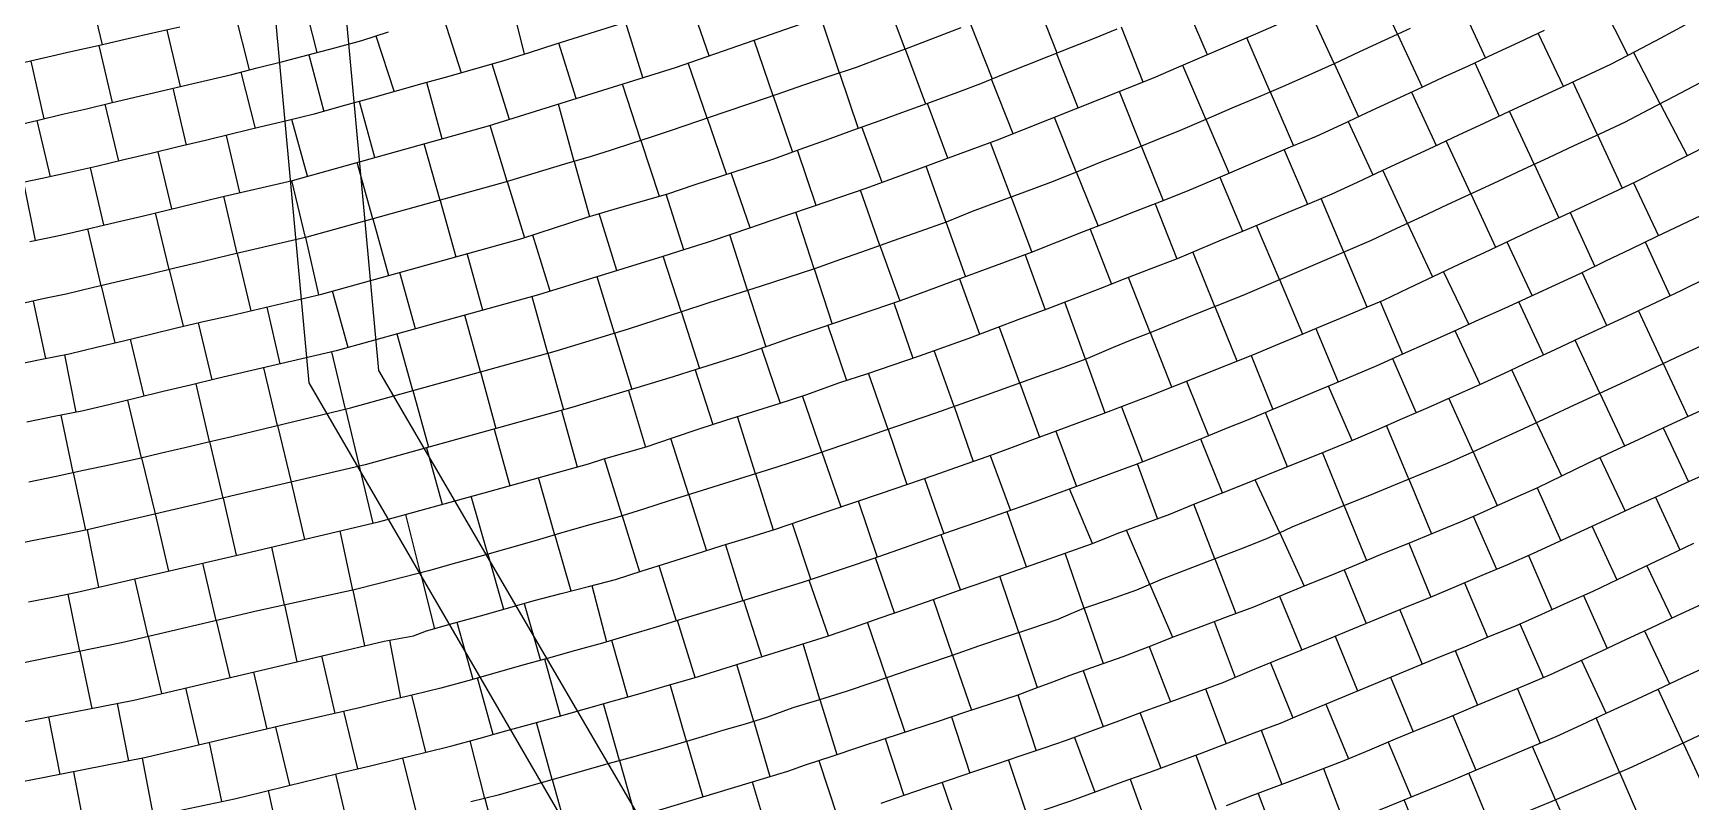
# Model space of a CAD drawing. Extents: x 720124 to 720679, y 1579628 to 1580856.
# Drawn here: x 720268.1 to 720386.7, y 1580213 to 1580268 of the extents above; entities that cross this region are included whole.
import ezdxf

# ---------------------------------------------------------------- set-up
doc = ezdxf.new("R2010")
doc.units = 0
doc.layers.add('10016_0502_PANTES', color=7, linetype='Continuous')
doc.layers.add('AGROCAD PLL', color=7, linetype='Continuous')
doc.layers.add('GT01-0010016-0502', color=30, linetype='Continuous', lineweight=25)

msp = doc.modelspace()

# ---------------------------------------------------------------- linework, layer by layer
at = {"layer": '10016_0502_PANTES'}
for points in [[(720268.44, 1580455.26), (720274.05, 1580394), (720275.29, 1580380.36), (720276.02, 1580372.47), (720280.26, 1580326.08), (720285.82, 1580265.3), (720287.87, 1580242.98), (720294.41, 1580231.71), (720294.41, 1580231.71), (720320.14, 1580187.39), (720334.76, 1580162.21), (720355.71, 1580126.11), (720361.4, 1580116.3), (720363.63, 1580112.29), (720365.64, 1580108.5), (720372.71, 1580094.88), (720384.84, 1580071.56)], [(720336.73, 1580168.72), (720292.87, 1580243.87), (720286.41, 1580314.29), (720286.22, 1580316.34), (720281.63, 1580366.34), (720281.29, 1580370.04), (720281.25, 1580370.48), (720280.86, 1580374.78), (720280.54, 1580378.26), (720281.17, 1580378.31), (720285.71, 1580378.72), (720285.79, 1580378.73), (720285.88, 1580378.76), (720294.36, 1580381.44), (720298.45, 1580382.99), (720308.43, 1580386.75), (720320.45, 1580392.61), (720332.9, 1580399.06), (720347.85, 1580407.83), (720358.37, 1580414.88), (720368.88, 1580422.6), (720372.24, 1580425.06), (720386.12, 1580436.47)]]:
    msp.add_lwpolyline(points, dxfattribs=at)
at = {"layer": 'AGROCAD PLL', "color": 3, "true_color": 0x00ff00}
for points in [[(720272.1, 1580271.25), (720273.08, 1580267.16)], [(720272.1, 1580271.25), (720273.08, 1580267.16)], [(720287.41, 1580270.67), (720288.44, 1580266.61)], [(720330.52, 1580266.85), (720329.04, 1580270.8)], [(720330.52, 1580266.85), (720329.04, 1580270.8)], [(720365.74, 1580267.92), (720363.97, 1580271.73)], [(720302.27, 1580270.54), (720303.26, 1580266.48)], [(720316.51, 1580266.38), (720315.13, 1580270.34)], [(720339.84, 1580270.48), (720341.38, 1580266.58)], [(720352.15, 1580266.45), (720350.49, 1580270.3)], [(720361.21, 1580265.82), (720359.45, 1580269.64)], [(720370.28, 1580270.02), (720372.05, 1580266.21)], [(720370.28, 1580270.02), (720372.05, 1580266.21)], [(720380.31, 1580270.18), (720382.23, 1580266.41)], [(720282.56, 1580269.43), (720283.6, 1580265.36)], [(720311.76, 1580264.81), (720310.51, 1580268.79)], [(720325.82, 1580265.14), (720324.48, 1580269.14)], [(720325.82, 1580265.14), (720324.48, 1580269.14)], [(720335.19, 1580268.64), (720336.74, 1580264.73)], [(720347.55, 1580264.49), (720346, 1580268.41)], [(720272.84, 1580267.11), (720273.78, 1580263.03)], [(720277.71, 1580268.21), (720278.65, 1580264.17)], [(720292.66, 1580267.79), (720293.97, 1580263.8)], [(720321.09, 1580263.52), (720319.73, 1580267.5)], [(720321.09, 1580263.52), (720319.73, 1580267.5)], [(720356.63, 1580263.8), (720354.97, 1580267.66)], [(720365.74, 1580267.92), (720367.51, 1580264.12)], [(720365.74, 1580267.92), (720367.51, 1580264.12)], [(720375.82, 1580267.97), (720377.59, 1580264.19)], [(720267.96, 1580265.99), (720268.91, 1580261.87)], [(720287.85, 1580266.45), (720288.93, 1580262.39)], [(720330.52, 1580266.85), (720331.99, 1580262.93)], [(720342.9, 1580262.65), (720341.35, 1580266.57)], [(720384.53, 1580262.94), (720382.62, 1580266.62)], [(720384.53, 1580262.94), (720382.62, 1580266.62)], [(720283, 1580265.21), (720284.02, 1580261.18)], [(720316.36, 1580261.91), (720315.01, 1580265.86)], [(720316.36, 1580261.91), (720315.01, 1580265.86)], [(720325.82, 1580265.14), (720327.15, 1580261.18)], [(720352.03, 1580261.83), (720350.38, 1580265.68)], [(720361.21, 1580265.82), (720362.95, 1580262.01)], [(720361.21, 1580265.82), (720362.95, 1580262.01)], [(720371.29, 1580265.86), (720373.03, 1580262.06)], [(720278.14, 1580264.05), (720279.09, 1580259.99)], [(720297.41, 1580260.44), (720296.3, 1580264.46)], [(720338.25, 1580260.8), (720336.7, 1580264.71)], [(720347.41, 1580259.92), (720345.85, 1580263.82)], [(720356.63, 1580263.8), (720358.3, 1580259.92)], [(720356.63, 1580263.8), (720358.3, 1580259.92)], [(720366.75, 1580263.76), (720368.51, 1580259.95)], [(720380.06, 1580260.71), (720378.29, 1580264.51)], [(720380.06, 1580260.71), (720378.29, 1580264.51)], [(720273.27, 1580262.91), (720274.25, 1580258.83)], [(720292.59, 1580259.1), (720291.48, 1580263.11)], [(720333.57, 1580259.04), (720332.12, 1580262.97)], [(720375.52, 1580258.61), (720373.76, 1580262.4)], [(720375.52, 1580258.61), (720373.76, 1580262.4)], [(720375.52, 1580258.61), (720373.76, 1580262.4)], [(720375.52, 1580258.61), (720373.76, 1580262.4)], [(720384.53, 1580262.94), (720386.47, 1580259.23)], [(720287.77, 1580257.77), (720286.65, 1580261.81)], [(720302.06, 1580257.37), (720300.83, 1580261.39)], [(720302.06, 1580257.37), (720300.83, 1580261.39)], [(720316.36, 1580261.91), (720317.73, 1580257.89)], [(720328.88, 1580257.31), (720327.42, 1580261.28)], [(720342.77, 1580258.06), (720341.2, 1580261.97)], [(720352.03, 1580261.83), (720353.7, 1580257.96)], [(720352.03, 1580261.83), (720353.7, 1580257.96)], [(720362.21, 1580261.67), (720363.99, 1580257.85)], [(720282.92, 1580256.59), (720281.96, 1580260.68)], [(720297.25, 1580256.03), (720296.12, 1580260.08)], [(720297.25, 1580256.03), (720296.12, 1580260.08)], [(720311.62, 1580260.31), (720312.93, 1580256.33)], [(720338.1, 1580256.27), (720336.64, 1580260.17)], [(720370.99, 1580256.49), (720369.22, 1580260.28)], [(720370.99, 1580256.49), (720369.22, 1580260.28)], [(720380.06, 1580260.71), (720381.83, 1580256.91)], [(720278.05, 1580255.42), (720277.07, 1580259.5)], [(720324.16, 1580255.67), (720322.81, 1580259.61)], [(720347.41, 1580259.92), (720348.98, 1580256.01)], [(720347.41, 1580259.92), (720348.98, 1580256.01)], [(720357.64, 1580259.64), (720359.31, 1580255.76)], [(720273.19, 1580254.27), (720272.23, 1580258.35)], [(720292.43, 1580254.7), (720291.31, 1580258.75)], [(720292.43, 1580254.7), (720291.31, 1580258.75)], [(720319.43, 1580254.06), (720318.08, 1580258)], [(720333.43, 1580254.49), (720332.02, 1580258.47)], [(720342.77, 1580258.06), (720344.33, 1580254.18)], [(720342.77, 1580258.06), (720344.33, 1580254.18)], [(720353.04, 1580257.68), (720354.67, 1580253.83)], [(720366.46, 1580254.38), (720364.69, 1580258.18)], [(720366.46, 1580254.38), (720364.69, 1580258.18)], [(720366.46, 1580254.38), (720364.69, 1580258.18)], [(720366.46, 1580254.38), (720364.69, 1580258.18)], [(720375.52, 1580258.61), (720377.3, 1580254.79)], [(720268.31, 1580253.16), (720267.46, 1580257.31)], [(720287.61, 1580253.37), (720286.65, 1580257.46)], [(720287.61, 1580253.37), (720286.65, 1580257.46)], [(720302.06, 1580257.37), (720303.3, 1580253.36)], [(720314.68, 1580252.49), (720313.43, 1580256.47)], [(720328.72, 1580252.81), (720327.32, 1580256.75)], [(720370.99, 1580256.49), (720372.77, 1580252.69)], [(720382.63, 1580257.28), (720384.42, 1580253.49)], [(720282.74, 1580252.23), (720281.79, 1580256.32)], [(720282.74, 1580252.23), (720281.79, 1580256.32)], [(720297.25, 1580256.03), (720298.37, 1580251.99)], [(720338.1, 1580256.27), (720339.59, 1580252.31)], [(720338.1, 1580256.27), (720339.59, 1580252.31)], [(720348.41, 1580255.79), (720349.96, 1580251.86)], [(720361.91, 1580252.32), (720360.28, 1580256.16)], [(720361.91, 1580252.32), (720360.28, 1580256.16)], [(720277.87, 1580251.08), (720276.89, 1580255.14)], [(720277.87, 1580251.08), (720276.89, 1580255.14)], [(720292.43, 1580254.7), (720293.55, 1580250.65)], [(720324.01, 1580251.14), (720322.71, 1580255.18)], [(720333.43, 1580254.49), (720334.83, 1580250.56)], [(720333.43, 1580254.49), (720334.83, 1580250.56)], [(720357.31, 1580250.36), (720355.66, 1580254.24)], [(720357.31, 1580250.36), (720355.66, 1580254.24)], [(720366.46, 1580254.38), (720368.24, 1580250.55)], [(720378.1, 1580255.16), (720379.86, 1580251.29)], [(720273.01, 1580249.92), (720272.04, 1580254)], [(720273.01, 1580249.92), (720272.04, 1580254)], [(720287.61, 1580253.37), (720288.56, 1580249.28)], [(720305.13, 1580249.53), (720303.88, 1580253.55)], [(720319.25, 1580249.6), (720317.97, 1580253.56)], [(720343.76, 1580253.96), (720345.28, 1580250.04)], [(720385.26, 1580249.21), (720383.48, 1580253.03)], [(720282.74, 1580252.23), (720283.7, 1580248.12)], [(720300.32, 1580248.17), (720299.19, 1580252.22)], [(720314.49, 1580248.07), (720313.22, 1580252.03)], [(720328.72, 1580252.81), (720330.14, 1580248.84)], [(720328.72, 1580252.81), (720330.14, 1580248.84)], [(720339.1, 1580252.13), (720340.55, 1580248.21)], [(720352.69, 1580248.43), (720351.11, 1580252.35)], [(720352.69, 1580248.43), (720351.11, 1580252.35)], [(720361.91, 1580252.32), (720363.56, 1580248.41)], [(720277.87, 1580251.08), (720278.86, 1580247.02)], [(720295.5, 1580246.83), (720294.38, 1580250.88)], [(720309.73, 1580246.54), (720308.5, 1580250.57)], [(720324.01, 1580251.14), (720325.29, 1580247.18)], [(720324.01, 1580251.14), (720325.29, 1580247.18)], [(720348.05, 1580246.57), (720346.5, 1580250.52)], [(720348.05, 1580246.57), (720346.5, 1580250.52)], [(720369.04, 1580250.93), (720370.84, 1580247.14)], [(720380.73, 1580247.09), (720378.97, 1580250.86)], [(720273.01, 1580249.92), (720273.98, 1580245.84)], [(720290.68, 1580245.5), (720289.56, 1580249.54)], [(720319.25, 1580249.6), (720320.56, 1580245.56)], [(720319.25, 1580249.6), (720320.56, 1580245.56)], [(720334.41, 1580250.41), (720335.84, 1580246.46)], [(720357.31, 1580250.36), (720358.95, 1580246.47)], [(720268.13, 1580248.82), (720269.01, 1580244.71)], [(720285.82, 1580244.33), (720284.87, 1580248.4)], [(720304.95, 1580245.09), (720303.83, 1580249.14)], [(720329.71, 1580248.69), (720331.07, 1580244.74)], [(720352.69, 1580248.43), (720354.26, 1580244.54)], [(720376.2, 1580244.98), (720374.42, 1580248.77)], [(720384.76, 1580244.35), (720382.98, 1580248.15)], [(720384.76, 1580244.35), (720382.98, 1580248.15)], [(720280.95, 1580243.19), (720279.96, 1580247.28)], [(720300.13, 1580243.76), (720299.01, 1580247.81)], [(720276.09, 1580242.02), (720275.09, 1580246.11)], [(720295.31, 1580242.42), (720294.19, 1580246.47)], [(720309.73, 1580246.54), (720310.96, 1580242.51)], [(720309.73, 1580246.54), (720310.96, 1580242.51)], [(720348.05, 1580246.57), (720349.58, 1580242.68)], [(720359.9, 1580246.87), (720361.51, 1580243.03)], [(720371.67, 1580242.86), (720369.87, 1580246.7)], [(720380.23, 1580242.24), (720378.46, 1580246.03)], [(720380.23, 1580242.24), (720378.46, 1580246.03)], [(720271.22, 1580240.87), (720270.4, 1580244.99)], [(720290.49, 1580241.1), (720289.51, 1580245.19)], [(720304.95, 1580245.09), (720306.07, 1580241.05)], [(720304.95, 1580245.09), (720306.07, 1580241.05)], [(720320.25, 1580245.46), (720321.59, 1580241.53)], [(720334.02, 1580241.28), (720332.61, 1580245.28)], [(720334.02, 1580241.28), (720332.61, 1580245.28)], [(720355.29, 1580244.94), (720356.82, 1580241.07)], [(720367.09, 1580240.85), (720365.41, 1580244.7)], [(720285.63, 1580239.93), (720284.64, 1580244.05)], [(720300.13, 1580243.76), (720301.25, 1580239.71)], [(720300.13, 1580243.76), (720301.25, 1580239.71)], [(720375.7, 1580240.12), (720373.92, 1580243.91)], [(720375.7, 1580240.12), (720373.92, 1580243.91)], [(720384.76, 1580244.35), (720386.53, 1580240.57)], [(720280.76, 1580238.77), (720279.8, 1580242.91)], [(720295.31, 1580242.42), (720296.43, 1580238.38)], [(720295.31, 1580242.42), (720296.43, 1580238.38)], [(720310.72, 1580242.44), (720311.94, 1580238.38)], [(720350.64, 1580243.1), (720352.22, 1580239.18)], [(720362.51, 1580238.85), (720360.8, 1580242.74)], [(720380.23, 1580242.24), (720381.99, 1580238.46)], [(720275.9, 1580237.62), (720274.91, 1580241.74)], [(720290.49, 1580241.1), (720291.47, 1580237.02)], [(720290.49, 1580241.1), (720291.47, 1580237.02)], [(720334.02, 1580241.28), (720335.4, 1580237.36)], [(720345.99, 1580241.27), (720347.5, 1580237.33)], [(720371.15, 1580238.05), (720369.42, 1580241.87)], [(720371.15, 1580238.05), (720369.42, 1580241.87)], [(720271.01, 1580236.57), (720270.14, 1580240.66)], [(720285.63, 1580239.93), (720286.6, 1580235.87)], [(720285.63, 1580239.93), (720286.6, 1580235.87)], [(720305.93, 1580241.01), (720307.05, 1580236.96)], [(720357.87, 1580236.98), (720356.31, 1580240.86)], [(720366.55, 1580236.08), (720364.96, 1580239.92)], [(720366.55, 1580236.08), (720364.96, 1580239.92)], [(720375.7, 1580240.12), (720377.48, 1580236.32)], [(720280.76, 1580238.77), (720281.71, 1580234.72)], [(720280.76, 1580238.77), (720281.71, 1580234.72)], [(720301.11, 1580239.67), (720302.23, 1580235.62)], [(720315.04, 1580234.97), (720313.77, 1580239)], [(720315.04, 1580234.97), (720313.77, 1580239)], [(720329.3, 1580239.64), (720330.65, 1580235.7)], [(720341.3, 1580239.52), (720342.78, 1580235.56)], [(720296.29, 1580238.34), (720297.41, 1580234.29)], [(720336.61, 1580237.79), (720338.06, 1580233.84)], [(720371.15, 1580238.05), (720372.89, 1580234.21)], [(720380.23, 1580237.64), (720382.03, 1580233.79)], [(720271.01, 1580236.57), (720271.89, 1580232.44)], [(720271.01, 1580236.57), (720271.89, 1580232.44)], [(720291.47, 1580237.02), (720292.43, 1580232.93)], [(720319.81, 1580236.47), (720321.08, 1580232.47)], [(720348.58, 1580233.27), (720347.14, 1580237.19)], [(720286.6, 1580235.87), (720287.56, 1580231.78)], [(720331.9, 1580236.13), (720333.28, 1580232.17)], [(720343.92, 1580231.48), (720342.29, 1580235.39)], [(720357.32, 1580232.25), (720355.56, 1580236.05)], [(720357.32, 1580232.25), (720355.56, 1580236.05)], [(720366.55, 1580236.08), (720368.18, 1580232.18)], [(720375.73, 1580235.47), (720377.43, 1580231.67)], [(720281.73, 1580234.73), (720282.67, 1580230.64)], [(720315.04, 1580234.97), (720316.3, 1580230.97)], [(720327.16, 1580234.53), (720328.51, 1580230.5)], [(720352.68, 1580230.38), (720351.17, 1580234.29)], [(720352.68, 1580230.38), (720351.17, 1580234.29)], [(720361.93, 1580234.18), (720363.53, 1580230.27)], [(720384.21, 1580234.8), (720385.95, 1580231.03)], [(720276.86, 1580233.6), (720277.81, 1580229.51)], [(720310.27, 1580233.47), (720311.52, 1580229.46)], [(720339.2, 1580229.81), (720337.81, 1580233.75)], [(720272, 1580232.46), (720272.82, 1580228.36)], [(720305.47, 1580232.09), (720306.61, 1580228.09)], [(720334.48, 1580228.16), (720333.11, 1580232.11)], [(720357.32, 1580232.25), (720359.08, 1580228.44)], [(720379.68, 1580232.71), (720381.44, 1580228.88)], [(720286.11, 1580227.09), (720285.22, 1580231.23)], [(720286.11, 1580227.09), (720285.22, 1580231.23)], [(720317.66, 1580231.4), (720318.91, 1580227.39)], [(720329.76, 1580226.52), (720328.41, 1580230.47)], [(720343.33, 1580226.84), (720341.98, 1580230.8)], [(720343.33, 1580226.84), (720341.98, 1580230.8)], [(720352.68, 1580230.38), (720354.19, 1580226.48)], [(720366.55, 1580231.52), (720368.13, 1580227.64)], [(720375.13, 1580230.63), (720376.79, 1580226.76)], [(720281.24, 1580225.98), (720280.27, 1580230.08)], [(720281.24, 1580225.98), (720280.27, 1580230.08)], [(720361.92, 1580229.61), (720363.5, 1580225.76)], [(720383.58, 1580229.89), (720385.38, 1580226.14)], [(720276.37, 1580224.84), (720275.4, 1580228.95)], [(720276.37, 1580224.84), (720275.4, 1580228.95)], [(720308.1, 1580228.48), (720309.15, 1580224.44)], [(720325.04, 1580224.88), (720323.66, 1580228.85)], [(720370.53, 1580228.67), (720372.18, 1580224.78)], [(720271.48, 1580223.77), (720270.64, 1580227.87)], [(720271.48, 1580223.77), (720270.64, 1580227.87)], [(720286.11, 1580227.09), (720286.99, 1580223.02)], [(720303.27, 1580227.2), (720304.43, 1580223.12)], [(720320.26, 1580223.39), (720318.99, 1580227.41)], [(720333.91, 1580223.5), (720332.55, 1580227.49)], [(720333.91, 1580223.5), (720332.55, 1580227.49)], [(720343.33, 1580226.84), (720344.68, 1580222.89)], [(720357.3, 1580227.71), (720358.9, 1580223.86)], [(720281.24, 1580225.98), (720282.2, 1580221.89)], [(720298.45, 1580225.85), (720299.59, 1580221.77)], [(720329.18, 1580221.88), (720327.82, 1580225.85)], [(720329.18, 1580221.88), (720327.82, 1580225.85)], [(720365.91, 1580226.74), (720367.51, 1580222.86)], [(720374.49, 1580225.73), (720376.2, 1580221.88)], [(720276.37, 1580224.84), (720277.33, 1580220.75)], [(720293.63, 1580224.56), (720294.42, 1580220.44)], [(720310.69, 1580220.51), (720309.53, 1580224.55)], [(720361.29, 1580224.85), (720362.89, 1580220.94)], [(720383.43, 1580225.23), (720385.2, 1580221.45)], [(720271.48, 1580223.77), (720272.33, 1580219.69)], [(720288.76, 1580223.44), (720289.73, 1580219.33)], [(720324.43, 1580220.32), (720323.22, 1580224.31)], [(720324.43, 1580220.32), (720323.22, 1580224.31)], [(720333.91, 1580223.5), (720335.26, 1580219.56)], [(720347.97, 1580224.11), (720349.51, 1580220.16)], [(720369.87, 1580223.82), (720371.47, 1580219.91)], [(720283.89, 1580222.29), (720284.86, 1580218.2)], [(720305.87, 1580219.16), (720304.75, 1580223.21)], [(720356.66, 1580222.94), (720358.27, 1580219.02)], [(720378.9, 1580223.12), (720380.67, 1580219.33)], [(720279.03, 1580221.15), (720279.99, 1580217.06)], [(720301.05, 1580217.83), (720299.93, 1580221.87)], [(720314.89, 1580217.34), (720313.71, 1580221.39)], [(720314.89, 1580217.34), (720313.71, 1580221.39)], [(720352.02, 1580221.08), (720353.48, 1580217.15)], [(720365.24, 1580221.92), (720366.87, 1580218.01)], [(720374.33, 1580221.1), (720375.95, 1580217.2)], [(720274.15, 1580220.05), (720274.95, 1580215.92)], [(720296.22, 1580216.55), (720295.23, 1580220.63)], [(720310.09, 1580215.95), (720308.95, 1580220.02)], [(720310.09, 1580215.95), (720308.95, 1580220.02)], [(720338.59, 1580220.65), (720339.9, 1580216.66)], [(720360.63, 1580220), (720362.25, 1580216.09)], [(720269.24, 1580219.09), (720270.05, 1580214.97)], [(720291.36, 1580215.37), (720290.37, 1580219.48)], [(720305.27, 1580214.6), (720304.14, 1580218.69)], [(720305.27, 1580214.6), (720304.14, 1580218.69)], [(720333.84, 1580219.09), (720335.16, 1580215.06)], [(720347.33, 1580219.35), (720348.81, 1580215.42)], [(720369.71, 1580219.18), (720371.34, 1580215.26)], [(720381.64, 1580215.12), (720379.97, 1580219.01)], [(720381.64, 1580215.12), (720379.97, 1580219.01)], [(720300.46, 1580213.25), (720299.41, 1580217.37)], [(720300.46, 1580213.25), (720299.41, 1580217.37)], [(720342.64, 1580217.61), (720344.09, 1580213.7)], [(720276.75, 1580212), (720275.95, 1580216.12)], [(720295.61, 1580212.03), (720294.59, 1580216.15)], [(720295.61, 1580212.03), (720294.59, 1580216.15)], [(720365.09, 1580217.27), (720366.72, 1580213.37)], [(720377.05, 1580213.14), (720375.4, 1580216.97)], [(720377.05, 1580213.14), (720375.4, 1580216.97)], [(720386.18, 1580217.2), (720387.94, 1580213.42)], [(720271.84, 1580211.04), (720271.04, 1580215.16)], [(720290.74, 1580210.92), (720289.8, 1580214.99)], [(720290.74, 1580210.92), (720289.8, 1580214.99)], [(720310.09, 1580215.95), (720311.22, 1580211.92)], [(720337.91, 1580215.99), (720339.25, 1580212.01)], [(720360.46, 1580215.39), (720361.96, 1580211.42)], [(720381.64, 1580215.12), (720383.3, 1580211.27)], [(720305.27, 1580214.6), (720306.39, 1580210.59)], [(720319.58, 1580214.43), (720320.8, 1580210.38)], [(720333.18, 1580214.39), (720334.54, 1580210.41)], [(720346.62, 1580214.63), (720348.05, 1580210.68)], [(720300.46, 1580213.25), (720301.49, 1580209.22)], [(720377.05, 1580213.14), (720378.71, 1580209.28)]]:
    msp.add_lwpolyline(points, dxfattribs=at)
at = {"layer": 'AGROCAD PLL', "color": 5, "true_color": 0x0000ff}
for points in [[(720297.49, 1580269.09), (720298.76, 1580265.15)], [(720306.99, 1580263.32), (720305.75, 1580267.27)], [(720302.22, 1580261.82), (720300.98, 1580265.78)], [(720268.41, 1580261.75), (720269.35, 1580257.72)], [(720306.85, 1580258.82), (720307.93, 1580254.87)], [(720364.51, 1580248.8), (720366.1, 1580245.02)], [(720364.51, 1580248.8), (720366.1, 1580245.02)], [(720324.98, 1580247.08), (720326.32, 1580243.15)], [(720343.43, 1580244.66), (720344.82, 1580240.83)], [(720315.5, 1580243.91), (720316.76, 1580240)], [(720338.73, 1580242.96), (720340.14, 1580239.1)], [(720353.23, 1580235.11), (720351.68, 1580238.96)], [(720275.9, 1580237.62), (720276.86, 1580233.6)], [(720275.9, 1580237.62), (720276.86, 1580233.6)], [(720324.57, 1580238.01), (720325.91, 1580234.1)], [(720361.93, 1580234.18), (720360.37, 1580237.99)], [(720361.93, 1580234.18), (720360.37, 1580237.99)], [(720371.16, 1580233.44), (720372.84, 1580229.65)], [(720300.66, 1580230.72), (720301.78, 1580226.78)], [(720295.85, 1580229.37), (720296.85, 1580225.39)], [(720312.9, 1580229.9), (720314.15, 1580225.95)], [(720291, 1580228.14), (720291.85, 1580224.16)], [(720348.03, 1580228.55), (720349.65, 1580224.78)], [(720379.06, 1580227.77), (720380.74, 1580223.98)], [(720338.65, 1580225.11), (720339.97, 1580221.18)], [(720329.18, 1580221.88), (720330.51, 1580218)], [(720324.43, 1580220.32), (720325.63, 1580216.39)], [(720319.69, 1580218.75), (720320.85, 1580214.81)], [(720314.89, 1580217.34), (720316.05, 1580213.36)], [(720355.99, 1580218.12), (720357.47, 1580214.25)], [(720351.32, 1580216.34), (720352.75, 1580212.45)], [(720372.43, 1580211.23), (720370.86, 1580215.06)], [(720372.43, 1580211.23), (720370.86, 1580215.06)], [(720285.86, 1580209.82), (720284.97, 1580213.81)], [(720285.86, 1580209.82), (720284.97, 1580213.81)], [(720367.8, 1580209.32), (720366.23, 1580213.16)], [(720367.8, 1580209.32), (720366.23, 1580213.16)]]:
    msp.add_lwpolyline(points, dxfattribs=at)
at = {"layer": 'AGROCAD PLL', "color": 1, "true_color": 0xff0000}
for points in [[(720311.62, 1580260.31), (720310.29, 1580264.35)], [(720311.62, 1580260.31), (720310.29, 1580264.35)], [(720306.85, 1580258.82), (720305.73, 1580262.92)], [(720306.85, 1580258.82), (720305.73, 1580262.92)], [(720321.09, 1580263.52), (720322.47, 1580259.49)], [(720309.9, 1580251.01), (720308.64, 1580255.08)], [(720373.56, 1580253.06), (720375.39, 1580249.21)], [(720343.43, 1580244.66), (720341.95, 1580248.75)], [(720343.43, 1580244.66), (720341.95, 1580248.75)], [(720314.49, 1580248.07), (720315.8, 1580244.01)], [(720314.49, 1580248.07), (720315.8, 1580244.01)], [(720338.73, 1580242.96), (720337.25, 1580247)], [(720338.73, 1580242.96), (720337.25, 1580247)], [(720329.3, 1580239.64), (720327.91, 1580243.67)], [(720329.3, 1580239.64), (720327.91, 1580243.67)], [(720324.57, 1580238.01), (720323.19, 1580242.04)], [(720324.57, 1580238.01), (720323.19, 1580242.04)], [(720319.81, 1580236.47), (720318.52, 1580240.56)], [(720319.81, 1580236.47), (720318.52, 1580240.56)], [(720384.76, 1580239.76), (720386.57, 1580235.89)], [(720310.27, 1580233.47), (720309.01, 1580237.54)], [(720310.27, 1580233.47), (720309.01, 1580237.54)], [(720305.47, 1580232.09), (720304.29, 1580236.2)], [(720305.47, 1580232.09), (720304.29, 1580236.2)], [(720300.66, 1580230.72), (720299.48, 1580234.86)], [(720300.66, 1580230.72), (720299.48, 1580234.86)], [(720295.85, 1580229.37), (720294.79, 1580233.56)], [(720295.85, 1580229.37), (720294.79, 1580233.56)], [(720322.43, 1580232.92), (720323.78, 1580228.89)], [(720291, 1580228.14), (720290.09, 1580232.38)], [(720291, 1580228.14), (720290.09, 1580232.38)], [(720348.03, 1580228.55), (720346.35, 1580232.45)], [(720348.03, 1580228.55), (720346.35, 1580232.45)], [(720338.65, 1580225.11), (720337.29, 1580229.14)], [(720338.65, 1580225.11), (720337.29, 1580229.14)], [(720315.49, 1580221.9), (720314.23, 1580225.98)], [(720352.64, 1580225.9), (720354.14, 1580221.9)], [(720319.69, 1580218.75), (720318.48, 1580222.83)], [(720319.69, 1580218.75), (720318.48, 1580222.83)], [(720343.27, 1580222.4), (720344.68, 1580218.37)], [(720386.18, 1580217.2), (720384.39, 1580221.06)], [(720386.18, 1580217.2), (720384.39, 1580221.06)], [(720286.51, 1580214.19), (720285.5, 1580218.35)], [(720329.09, 1580217.53), (720330.43, 1580213.46)], [(720329.09, 1580217.53), (720330.43, 1580213.46)], [(720281.64, 1580213.02), (720280.75, 1580217.24)], [(720324.34, 1580215.96), (720325.68, 1580211.92)], [(720355.78, 1580213.61), (720357.3, 1580209.58)]]:
    msp.add_lwpolyline(points, dxfattribs=at)
at = {"layer": 'GT01-0010016-0502'}
for points in [[(720309.94, 1580268.58), (720305.53, 1580267.2), (720303.62, 1580266.59), (720301.71, 1580265.98), (720299.79, 1580265.45), (720297.87, 1580264.9), (720295.94, 1580264.36), (720294.01, 1580263.81), (720292.09, 1580263.28), (720290.16, 1580262.74), (720288.24, 1580262.19), (720286.29, 1580261.72), (720284.35, 1580261.26), (720282.41, 1580260.79), (720280.47, 1580260.32), (720278.52, 1580259.85), (720276.57, 1580259.38), (720274.63, 1580258.92), (720272.68, 1580258.45), (720270.73, 1580258.02), (720268.78, 1580257.59), (720266.82, 1580257.18)], [(720278.64, 1580268.43), (720276.69, 1580267.98), (720274.73, 1580267.54), (720272.78, 1580267.09), (720270.83, 1580266.65), (720268.88, 1580266.2), (720266.93, 1580265.76)], [(720334.51, 1580268.38), (720332.65, 1580267.65), (720330.78, 1580266.95), (720328.91, 1580266.25), (720327.03, 1580265.54), (720325.14, 1580264.91), (720323.25, 1580264.26), (720321.35, 1580263.61), (720319.46, 1580262.96), (720317.56, 1580262.32), (720315.67, 1580261.67), (720313.79, 1580261.02), (720312.36, 1580260.56), (720310.94, 1580260.09), (720309.5, 1580259.62), (720308.07, 1580259.16), (720306.15, 1580258.63), (720301.91, 1580257.33), (720287.72, 1580253.39), (720282.18, 1580252.1), (720280.23, 1580251.64), (720278.28, 1580251.18), (720276.34, 1580250.71), (720274.39, 1580250.25), (720272.45, 1580249.79), (720270.5, 1580249.33), (720268.94, 1580249), (720267.37, 1580248.66)], [(720357.44, 1580268.72), (720355.6, 1580267.93), (720353.76, 1580267.14), (720351.92, 1580266.35), (720350.09, 1580265.56), (720348.26, 1580264.77), (720346.4, 1580264.03), (720344.54, 1580263.3), (720342.68, 1580262.56), (720340.82, 1580261.81), (720338.97, 1580261.08), (720337.11, 1580260.34), (720335.22, 1580259.65), (720333.35, 1580258.96), (720331.47, 1580258.27), (720329.6, 1580257.58), (720327.72, 1580256.88), (720325.83, 1580256.24), (720323.94, 1580255.59), (720322.04, 1580254.95), (720320.15, 1580254.31), (720318.26, 1580253.66), (720316.36, 1580253.01), (720314.77, 1580252.52), (720313.18, 1580252.02), (720304.29, 1580249.27), (720297.05, 1580247.26), (720289.81, 1580245.26), (720281.33, 1580243.28), (720279.39, 1580242.81), (720277.44, 1580242.35), (720275.5, 1580241.88), (720273.55, 1580241.41), (720271.61, 1580240.95), (720269.65, 1580240.56), (720267.69, 1580240.17)], [(720267.8, 1580227.32), (720269.54, 1580227.65), (720271.29, 1580228), (720283.26, 1580230.77), (720292.94, 1580233.05), (720300.4, 1580235.12), (720307.86, 1580237.18), (720308.96, 1580237.53), (720312, 1580238.4), (720313.89, 1580239.04), (720315.79, 1580239.69), (720317.69, 1580240.3), (720319.6, 1580240.9), (720321.5, 1580241.5), (720323.41, 1580242.11), (720325.86, 1580243), (720327.77, 1580243.63), (720329.66, 1580244.26), (720331.55, 1580244.9), (720333.3, 1580245.52), (720335.04, 1580246.16), (720338.79, 1580247.59), (720340.68, 1580248.26), (720342.55, 1580248.98), (720344.41, 1580249.7), (720346.27, 1580250.43), (720348.13, 1580251.15), (720350, 1580251.88), (720351.58, 1580252.55), (720353.16, 1580253.2), (720354.74, 1580253.86), (720356.32, 1580254.51), (720357.92, 1580255.18), (720359.5, 1580255.84), (720361.08, 1580256.49), (720362.89, 1580257.34), (720364.7, 1580258.18), (720366.52, 1580259.03), (720368.33, 1580259.86), (720370.14, 1580260.71), (720371.95, 1580261.56), (720373.77, 1580262.4), (720375.58, 1580263.25), (720377.39, 1580264.09), (720379.21, 1580264.93), (720381.02, 1580265.77), (720382.79, 1580266.71), (720384.56, 1580267.64), (720386.33, 1580268.58)], [(720267.83, 1580235.89), (720269.79, 1580236.31), (720271.74, 1580236.73), (720273.7, 1580237.14), (720275.65, 1580237.56), (720277.33, 1580237.96), (720279, 1580238.35), (720280.67, 1580238.75), (720282.35, 1580239.14), (720284.02, 1580239.55), (720290.85, 1580241.19), (720298.17, 1580243.21), (720305.48, 1580245.24), (720310.73, 1580246.84), (720312.63, 1580247.47), (720314.54, 1580248.08), (720316.44, 1580248.69), (720318.35, 1580249.31), (720320.24, 1580249.92), (720322.15, 1580250.54), (720324.05, 1580251.15), (720325.93, 1580251.82), (720327.82, 1580252.49), (720329.7, 1580253.16), (720331.59, 1580253.83), (720333.48, 1580254.5), (720335.33, 1580255.25), (720337.21, 1580255.94), (720339.08, 1580256.64), (720340.95, 1580257.33), (720342.81, 1580258.08), (720344.66, 1580258.83), (720346.52, 1580259.56), (720348.38, 1580260.31), (720350.23, 1580261.06), (720352.07, 1580261.85), (720353.91, 1580262.64), (720355.75, 1580263.42), (720357.59, 1580264.21), (720359.43, 1580265), (720361.24, 1580265.83), (720363.06, 1580266.68), (720364.87, 1580267.51), (720366.68, 1580268.36)], [(720267.91, 1580253.08), (720269.87, 1580253.49), (720271.05, 1580253.76), (720274.07, 1580254.48), (720275.94, 1580254.91), (720277.79, 1580255.36), (720279.65, 1580255.81), (720281.51, 1580256.26), (720286.68, 1580257.46), (720300.72, 1580261.36), (720314.1, 1580265.54), (720325.34, 1580269.44)], [(720376.25, 1580268.17), (720374.44, 1580267.32), (720372.62, 1580266.48), (720370.81, 1580265.64), (720368.99, 1580264.81), (720367.17, 1580263.96), (720365.37, 1580263.13), (720363.55, 1580262.29), (720361.74, 1580261.44), (720359.92, 1580260.61), (720358.08, 1580259.83), (720356.24, 1580259.04), (720354.39, 1580258.26), (720352.55, 1580257.48), (720350.71, 1580256.7), (720348.85, 1580255.96), (720346.99, 1580255.23), (720345.13, 1580254.49), (720343.27, 1580253.77), (720341.41, 1580253.03), (720339.55, 1580252.3), (720337.68, 1580251.6), (720335.8, 1580250.91), (720333.92, 1580250.23), (720332.04, 1580249.54), (720330.17, 1580248.85), (720328.28, 1580248.2), (720326.38, 1580247.55), (720324.49, 1580246.91), (720322.59, 1580246.26), (720320.7, 1580245.61), (720318.81, 1580244.96), (720317.18, 1580244.44), (720315.56, 1580243.93), (720313.93, 1580243.41), (720306.67, 1580241.21), (720299.28, 1580239.16), (720291.89, 1580237.12), (720282.29, 1580234.86), (720279.9, 1580234.31), (720277.95, 1580233.85), (720276, 1580233.4), (720274.05, 1580232.94), (720272.11, 1580232.48), (720270.15, 1580232.09), (720268.19, 1580231.69), (720266.23, 1580231.29)], [(720266.77, 1580261.37), (720268.5, 1580261.77), (720270.23, 1580262.19), (720271.96, 1580262.59), (720273.69, 1580263), (720275.42, 1580263.41), (720277.15, 1580263.82), (720278.88, 1580264.22), (720280.61, 1580264.63), (720282.35, 1580265.04), (720284.17, 1580265.5), (720285.99, 1580265.97), (720287.81, 1580266.44), (720289.73, 1580266.95), (720291.66, 1580267.46), (720293.57, 1580268.08)], [(720266.79, 1580244.27), (720268.75, 1580244.66), (720270.71, 1580245.05), (720272.66, 1580245.52), (720274.6, 1580245.99), (720276.55, 1580246.46), (720278.49, 1580246.93), (720280.43, 1580247.39), (720282.29, 1580247.79), (720288.77, 1580249.32), (720303.1, 1580253.3), (720307.78, 1580254.83), (720309.7, 1580255.39), (720311.62, 1580255.95), (720313.54, 1580256.5), (720315.44, 1580257.13), (720317.33, 1580257.76), (720319.24, 1580258.38), (720321.13, 1580259.01), (720323.02, 1580259.69), (720324.9, 1580260.37), (720326.78, 1580261.05), (720328.66, 1580261.73), (720330.55, 1580262.41), (720332.42, 1580263.08), (720334.3, 1580263.76), (720335.94, 1580264.4), (720337.56, 1580265.06), (720339.18, 1580265.71), (720340.81, 1580266.35), (720342.43, 1580267), (720344.07, 1580267.64), (720345.69, 1580268.29)], [(720387.31, 1580264.38), (720385.54, 1580263.46), (720383.76, 1580262.53), (720381.99, 1580261.61), (720380.19, 1580260.77), (720378.37, 1580259.92), (720376.55, 1580259.08), (720374.74, 1580258.24), (720372.93, 1580257.39), (720371.11, 1580256.55), (720369.31, 1580255.7), (720367.49, 1580254.85), (720365.67, 1580254.01), (720363.87, 1580253.16), (720362.03, 1580252.37), (720360.19, 1580251.59), (720358.35, 1580250.8), (720356.51, 1580250.02), (720354.68, 1580249.23), (720352.82, 1580248.48), (720350.97, 1580247.74), (720349.11, 1580246.98), (720347.87, 1580246.49), (720346.63, 1580246.01), (720345.4, 1580245.51), (720343.56, 1580244.71), (720341.77, 1580244.06), (720339.97, 1580243.41), (720338.18, 1580242.76), (720336.38, 1580242.11), (720332.7, 1580240.81), (720330.81, 1580240.16), (720328.92, 1580239.51), (720327.03, 1580238.85), (720325.14, 1580238.2), (720323.24, 1580237.56), (720321.34, 1580236.95), (720319.43, 1580236.35), (720317.53, 1580235.75), (720315.62, 1580235.15), (720313.71, 1580234.55), (720311.8, 1580233.95), (720309.9, 1580233.35), (720307.97, 1580232.81), (720306.04, 1580232.26), (720304.13, 1580231.71), (720302.2, 1580231.16), (720300.27, 1580230.61), (720298.36, 1580230.07), (720296.43, 1580229.52), (720294.65, 1580229.07), (720292.89, 1580228.62), (720291.11, 1580228.16), (720284.22, 1580226.68), (720274.46, 1580224.39), (720266.29, 1580222.7)], [(720260.68, 1580217.42), (720275.34, 1580220.28), (720285.18, 1580222.59), (720293.25, 1580224.49), (720295.35, 1580224.89), (720296.29, 1580225.23), (720298.21, 1580225.78), (720300.14, 1580226.32), (720302.07, 1580226.86), (720303.99, 1580227.4), (720305.92, 1580227.91), (720307.86, 1580228.41), (720309.8, 1580228.92), (720311.7, 1580229.52), (720313.61, 1580230.12), (720315.51, 1580230.73), (720317.43, 1580231.33), (720319.33, 1580231.92), (720321.24, 1580232.52), (720323.13, 1580233.16), (720325.02, 1580233.8), (720326.92, 1580234.44), (720328.82, 1580235.08), (720330.72, 1580235.72), (720332.6, 1580236.38), (720334.48, 1580237.03), (720336.38, 1580237.7), (720338.01, 1580238.3), (720339.66, 1580238.92), (720341.29, 1580239.52), (720342.94, 1580240.13), (720344.57, 1580240.73), (720348.08, 1580242.08), (720349.93, 1580242.81), (720351.79, 1580243.56), (720353.65, 1580244.3), (720355.51, 1580245.03), (720357.05, 1580245.68), (720358.59, 1580246.32), (720360.12, 1580246.97), (720361.66, 1580247.61), (720363.2, 1580248.25), (720364.74, 1580248.9), (720366.54, 1580249.74), (720368.35, 1580250.6), (720370.15, 1580251.46), (720371.97, 1580252.3), (720373.78, 1580253.16), (720375.45, 1580253.94), (720377.13, 1580254.72), (720378.82, 1580255.49), (720382.78, 1580257.36), (720384.57, 1580258.26), (720386.35, 1580259.17), (720388.13, 1580260.07)], [(720387.87, 1580255.13), (720386.06, 1580254.27), (720384.25, 1580253.41), (720382.45, 1580252.54), (720380.64, 1580251.67), (720378.85, 1580250.8), (720377.03, 1580249.97), (720375.22, 1580249.13), (720373.4, 1580248.3), (720371.57, 1580247.48), (720369.75, 1580246.65), (720367.93, 1580245.84), (720366.1, 1580245.02), (720364.28, 1580244.19), (720362.75, 1580243.55), (720361.21, 1580242.9), (720359.67, 1580242.27), (720358.13, 1580241.62), (720356.59, 1580240.98), (720355.06, 1580240.34), (720353.5, 1580239.7), (720351.95, 1580239.07), (720350.4, 1580238.45), (720346.97, 1580237.12), (720345.1, 1580236.42), (720343.23, 1580235.73), (720341.34, 1580235.04), (720339.47, 1580234.34), (720337.59, 1580233.68), (720335.69, 1580233.02), (720333.81, 1580232.36), (720331.92, 1580231.7), (720330.04, 1580231.03), (720328.14, 1580230.37), (720326.51, 1580229.81), (720324.87, 1580229.26), (720323.23, 1580228.71), (720318.43, 1580227.24), (720316.52, 1580226.67), (720314.61, 1580226.09), (720312.7, 1580225.51), (720310.78, 1580224.93), (720308.87, 1580224.35), (720306.94, 1580223.82), (720305.01, 1580223.28), (720303.08, 1580222.75), (720301.16, 1580222.21), (720299.23, 1580221.67), (720297.3, 1580221.14), (720295.36, 1580220.67), (720293.41, 1580220.21), (720291.48, 1580219.73), (720286.15, 1580218.51), (720276.23, 1580216.17), (720268.82, 1580214.73), (720261.42, 1580213.28)], [(720277.11, 1580212.07), (720282.55, 1580213.22), (720284.49, 1580213.7), (720286.43, 1580214.17), (720288.38, 1580214.64), (720290.32, 1580215.12), (720292.27, 1580215.59), (720294.21, 1580216.06), (720296.16, 1580216.53), (720298.09, 1580217), (720300.02, 1580217.54), (720301.95, 1580218.08), (720303.88, 1580218.62), (720305.8, 1580219.14), (720307.73, 1580219.68), (720309.66, 1580220.22), (720311.57, 1580220.76), (720313.5, 1580221.32), (720315.42, 1580221.88), (720317.33, 1580222.47), (720319.24, 1580223.07), (720321.14, 1580223.67), (720323.06, 1580224.26), (720324.96, 1580224.85), (720326.86, 1580225.51), (720328.74, 1580226.17), (720330.63, 1580226.82), (720332.53, 1580227.48), (720334.41, 1580228.14), (720336.3, 1580228.79), (720338.19, 1580229.45), (720340.08, 1580230.12), (720341.96, 1580230.79), (720343.85, 1580231.45), (720344.77, 1580231.83), (720345.7, 1580232.21), (720347.57, 1580232.9), (720349.45, 1580233.59), (720351.3, 1580234.34), (720353.16, 1580235.08), (720355.01, 1580235.83), (720356.87, 1580236.58), (720358.73, 1580237.33), (720360.58, 1580238.07), (720362.44, 1580238.82), (720364.27, 1580239.62), (720366.1, 1580240.42), (720367.94, 1580241.22), (720369.76, 1580242.03), (720371.6, 1580242.83), (720373.41, 1580243.67), (720375.22, 1580244.52), (720377.03, 1580245.37), (720378.85, 1580246.21), (720380.65, 1580247.06), (720382.47, 1580247.9), (720384.27, 1580248.75), (720386.09, 1580249.6), (720387.88, 1580250.49)], [(720387.44, 1580245.6), (720385.63, 1580244.76), (720383.82, 1580243.91), (720382, 1580243.06), (720380.19, 1580242.22), (720378.38, 1580241.37), (720376.56, 1580240.53), (720374.76, 1580239.68), (720372.93, 1580238.86), (720371.11, 1580238.03), (720369.29, 1580237.21), (720367.44, 1580236.45), (720365.59, 1580235.68), (720363.74, 1580234.92), (720361.89, 1580234.17), (720360.04, 1580233.41), (720358.19, 1580232.65), (720357.29, 1580232.23), (720356.37, 1580231.82), (720354.51, 1580231.09), (720352.64, 1580230.37), (720350.78, 1580229.64), (720348.92, 1580228.93), (720347.08, 1580228.14), (720345.19, 1580227.48), (720343.29, 1580226.83), (720342.37, 1580226.45), (720341.44, 1580226.06), (720339.56, 1580225.41), (720337.67, 1580224.78), (720335.77, 1580224.13), (720333.88, 1580223.48), (720331.99, 1580222.84), (720330.09, 1580222.19), (720328.2, 1580221.54), (720326.3, 1580220.89), (720324.4, 1580220.31), (720322.48, 1580219.73), (720320.61, 1580219.03), (720319.07, 1580218.57), (720317.54, 1580218.12), (720316, 1580217.66), (720314.48, 1580217.21), (720312.94, 1580216.76), (720311.01, 1580216.21), (720309.09, 1580215.67), (720307.17, 1580215.13), (720305.24, 1580214.59), (720303.32, 1580214.04), (720301.4, 1580213.49), (720299.46, 1580213)], [(720311.94, 1580212.12), (720318.1, 1580213.99), (720322.14, 1580215.2), (720323.4, 1580215.66), (720325.3, 1580216.28), (720327.2, 1580216.91), (720329.1, 1580217.53), (720331, 1580218.16), (720332.9, 1580218.78), (720334.8, 1580219.41), (720336.69, 1580220.03), (720338.6, 1580220.66), (720339.85, 1580221.13), (720341.09, 1580221.6), (720342.34, 1580222.07), (720344.22, 1580222.73), (720346.12, 1580223.39), (720347.98, 1580224.12), (720349.84, 1580224.85), (720351.71, 1580225.55), (720353.58, 1580226.26), (720355.46, 1580226.95), (720357.3, 1580227.72), (720359.15, 1580228.48), (720361, 1580229.23), (720362.85, 1580229.99), (720364.7, 1580230.76), (720366.55, 1580231.52), (720368.4, 1580232.28), (720370.25, 1580233.03), (720371.63, 1580233.64), (720372.99, 1580234.25), (720374.37, 1580234.86), (720375.73, 1580235.47), (720379.37, 1580237.24), (720381.18, 1580238.09), (720382.99, 1580238.93), (720384.81, 1580239.78), (720386.62, 1580240.61), (720388.44, 1580241.46)], [(720388.17, 1580236.62), (720386.35, 1580235.79), (720384.54, 1580234.95), (720382.72, 1580234.12), (720380.9, 1580233.27), (720379.09, 1580232.44), (720377.27, 1580231.6), (720375.45, 1580230.77), (720373.61, 1580229.97), (720371.78, 1580229.2), (720369.94, 1580228.42), (720368.09, 1580227.62), (720366.24, 1580226.88), (720364.39, 1580226.12), (720362.54, 1580225.36), (720360.69, 1580224.6), (720358.84, 1580223.84), (720356.99, 1580223.08), (720355.14, 1580222.32), (720353.29, 1580221.55), (720351.42, 1580220.86), (720349.54, 1580220.17), (720347.66, 1580219.48), (720345.79, 1580218.77), (720343.91, 1580218.08), (720342.04, 1580217.39), (720340.38, 1580216.82), (720338.72, 1580216.27), (720337.07, 1580215.71), (720335.41, 1580215.14), (720333.75, 1580214.58), (720332.1, 1580214.02), (720330.44, 1580213.46), (720328.78, 1580212.89)], [(720340.48, 1580212.43), (720342.38, 1580213.08), (720344.25, 1580213.76), (720346.13, 1580214.45), (720348.02, 1580215.13), (720349.89, 1580215.81), (720351.77, 1580216.5), (720353.64, 1580217.22), (720355.5, 1580217.93), (720357.37, 1580218.64), (720358.6, 1580219.15), (720366.86, 1580222.59), (720368.71, 1580223.35), (720370.56, 1580224.1), (720372.41, 1580224.87), (720374.26, 1580225.63), (720376.08, 1580226.44), (720377.91, 1580227.26), (720379.74, 1580228.07), (720381.54, 1580228.93), (720383.35, 1580229.78), (720385.16, 1580230.65), (720386.96, 1580231.51)], [(720387.55, 1580227.14), (720385.73, 1580226.31), (720383.92, 1580225.46), (720382.11, 1580224.62), (720380.3, 1580223.77), (720378.48, 1580222.92), (720376.67, 1580222.08), (720374.82, 1580221.31), (720372.97, 1580220.54), (720371.14, 1580219.77), (720369.29, 1580219), (720367.44, 1580218.25), (720365.59, 1580217.48), (720363.75, 1580216.71), (720361.9, 1580215.94), (720360.35, 1580215.35), (720358.81, 1580214.75), (720355.37, 1580213.46), (720353.5, 1580212.73)], [(720358.81, 1580210.13), (720369.72, 1580214.59), (720371.57, 1580215.36), (720373.41, 1580216.13), (720375.26, 1580216.91), (720377.1, 1580217.68), (720378.92, 1580218.52), (720380.73, 1580219.36), (720382.55, 1580220.2), (720384.36, 1580221.05), (720386.17, 1580221.9), (720387.99, 1580222.73)], [(720387.74, 1580217.93), (720385.92, 1580217.08), (720384.11, 1580216.23), (720382.29, 1580215.4), (720380.45, 1580214.61), (720378.62, 1580213.82), (720376.79, 1580213.03), (720374.94, 1580212.27)]]:
    msp.add_lwpolyline(points, dxfattribs=at)

doc.saveas('drawing.dxf')
